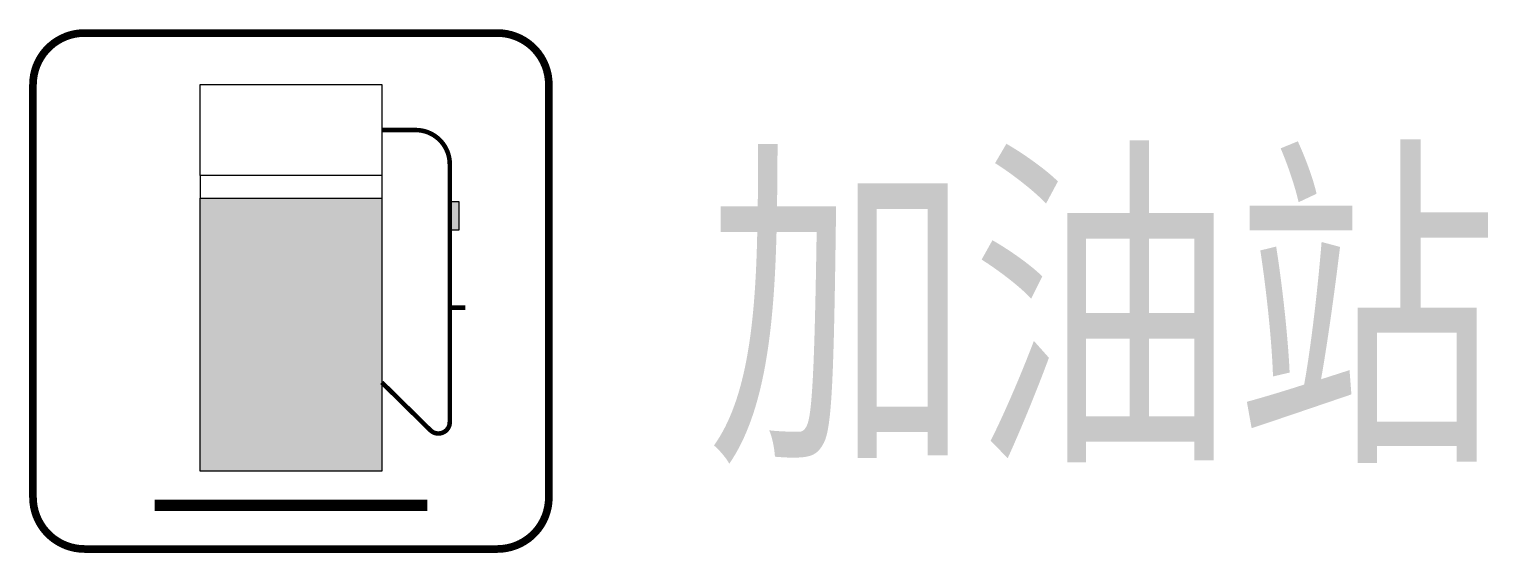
# Model space of a CAD drawing. Header units: millimetres. Extents: x -0.1 to 19.7, y -0.8 to 6.3.
import ezdxf

# ---------------------------------------------------------------- set-up
doc = ezdxf.new("R2010")
doc.units = ezdxf.units.MM
doc.layers.add('设施图块', color=7, linetype='Continuous')
doc.styles.add('设施块标注', font='SIMFANG.TTF', dxfattribs={"width": 0.75})

msp = doc.modelspace()

# ---------------------------------------------------------------- hatches: boundary and pattern name
at = {"layer": '设施图块'}
for points in [[(2.266, 4.057), (4.732, 4.057), (4.732, 0.357), (2.266, 0.357)], [(5.654, 4.014), (5.778, 4.014), (5.778, 3.622), (5.654, 3.622)]]:
    msp.add_hatch(color=1, dxfattribs=at).paths.add_polyline_path(points)

# ---------------------------------------------------------------- linework, layer by layer
at = {"layer": '设施图块', "color": 1}
for points, const_width in [([(0, 5.598, -0.41422), (0.7, 6.298), (6.298, 6.298, -0.414214), (6.998, 5.598), (6.998, 0, -0.414214), (6.298, -0.7), (0.7, -0.7, -0.414214), (0, 0), (0, 5.598)], 0.104), ([(4.732, 4.982), (5.191, 4.982, -0.414214), (5.654, 4.519), (5.654, 1.021, -0.665107), (5.391, 0.911), (4.732, 1.559)], 0.0617)]:
    msp.add_lwpolyline(points, format="xyb", dxfattribs=dict(at, const_width=const_width))
for points in [[(2.266, 5.598), (4.732, 5.598), (4.732, 4.365), (2.266, 4.365)], [(2.266, 4.057), (4.732, 4.057), (4.732, 0.357), (2.266, 0.357)], [(5.654, 4.014), (5.778, 4.014), (5.778, 3.622), (5.654, 3.622)]]:
    msp.add_lwpolyline(points, close=True, dxfattribs=at)
for points in [[(2.266, 4.365), (2.266, 4.057)], [(4.732, 4.365), (4.732, 4.057)]]:
    msp.add_lwpolyline(points, dxfattribs=at)
for points, const_width in [([(5.664, 2.573), (5.867, 2.573)], 0.0617), ([(1.649, -0.106), (5.349, -0.106)], 0.154)]:
    msp.add_lwpolyline(points, dxfattribs=dict(at, const_width=const_width))

# ---------------------------------------------------------------- texts
at = {"layer": '设施图块', "style": '设施块标注', "width": 0.75}
msp.add_attdef('加油站', (9.138, 0.843), '加油站', height=3.5, dxfattribs=at)

doc.saveas('drawing.dxf')
